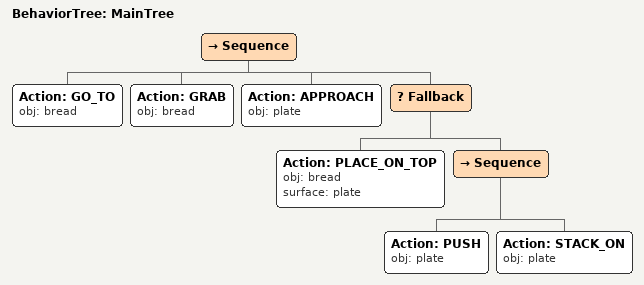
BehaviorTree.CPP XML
<root main_tree_to_execute="MainTree">
  <BehaviorTree ID="MainTree">
    <Sequence>
      <!-- Go to bread -->
      <Action ID="GO_TO" obj="bread" />
      <!-- Grab bread -->
      <Action ID="GRAB" obj="bread" />
      <!-- Approach plate -->
      <Action ID="APPROACH" obj="plate" />
      <!-- Fallback: if PLACE_ON_TOP plate fails, try PUSH to reposition -->
      <Fallback>
        <!-- Place on plate -->
        <Action ID="PLACE_ON_TOP" obj="bread" surface="plate" />
        <Sequence>
          <!-- Push plate forward toward front edge of table -->
          <Action ID="PUSH" obj="plate" />
          <!-- Place on plate -->
          <Action ID="STACK_ON" obj="plate" />
        </Sequence>
      </Fallback>
    </Sequence>
  </BehaviorTree>
</root>
